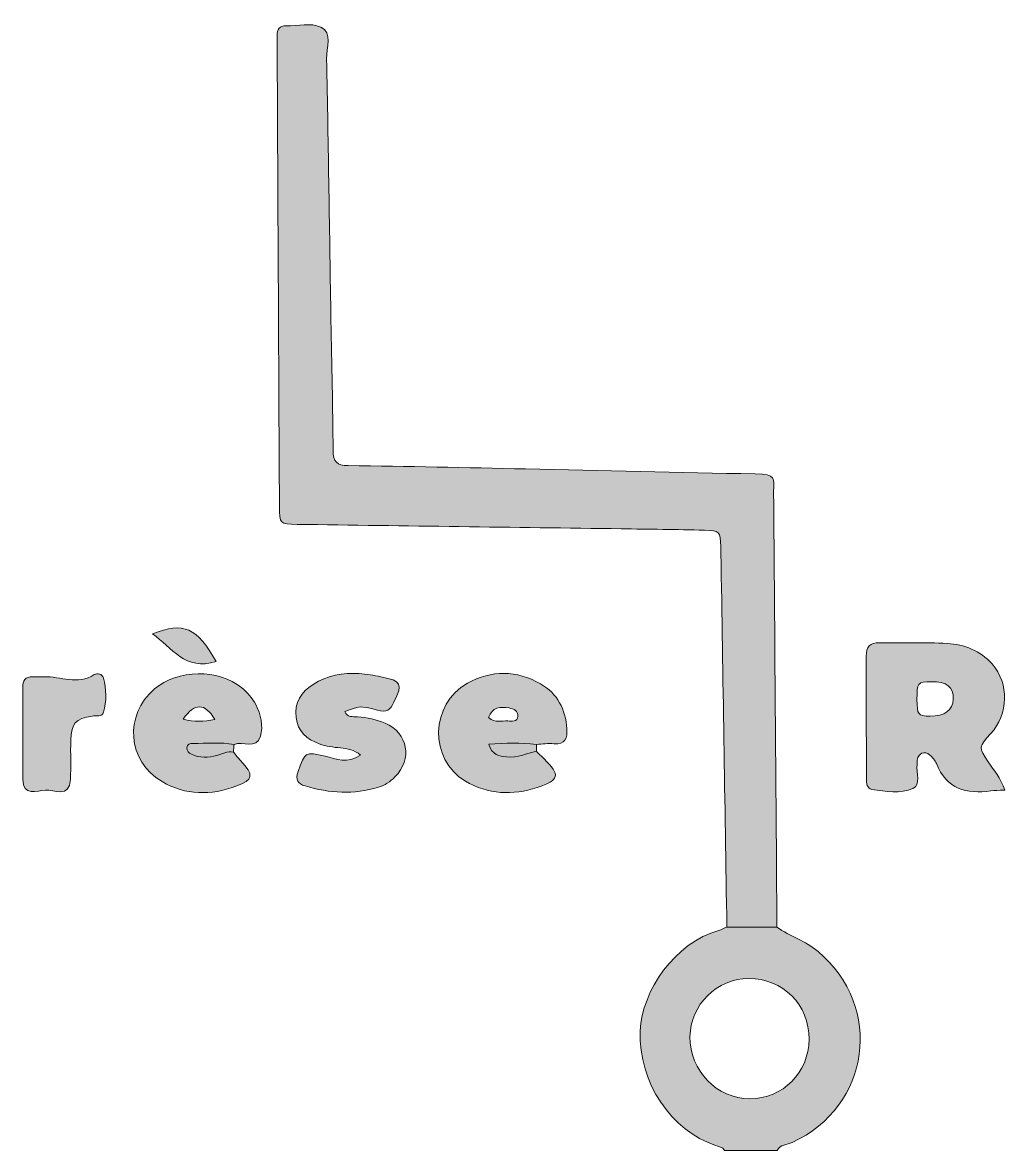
# Model space of a CAD drawing. Header units: millimetres. Extents: x -46 to 187, y -44 to 92.
# Drawn here: x 66.66 to 104.77, y -43.82 to -0.25 of the extents above; entities that cross this region are included whole.
import ezdxf

# ---------------------------------------------------------------- set-up
doc = ezdxf.new("R2010")
doc.units = ezdxf.units.MM
doc.header["$MEASUREMENT"] = 0
doc.layers.add('Calque 1', color=7, linetype='Continuous')

# ---------------------------------------------------------------- blocks, each defined once
blk = doc.blocks.new('block 2')
at = {"layer": 'Calque 1', "true_color": 0xffffff}
h = blk.add_hatch(color=7, dxfattribs=at)
h.dxf.hatch_style = 2
edge = h.paths.add_edge_path()
edge.add_spline(control_points=[(95.794, -35.192), (95.149, -35.19), (94.504, -35.187), (93.859, -35.185), (93.783, -30.368), (93.706, -25.551), (93.63, -20.734), (93.629, -20.649), (93.632, -20.564), (93.629, -20.48), (93.606, -19.91), (93.59, -19.874), (92.992, -19.856), (91.922, -19.824), (90.851, -19.817), (89.78, -19.802), (85.609, -19.745), (81.439, -19.689), (77.269, -19.631), (76.593, -19.622), (76.586, -19.619), (76.582, -18.92), (76.55, -13.003), (76.522, -7.085), (76.493, -1.168), (76.492, -1.027), (76.497, -0.886), (76.495, -0.745), (76.491, -0.509), (76.588, -0.37), (76.84, -0.372), (77.291, -0.376), (77.804, -0.246), (78.176, -0.42), (78.651, -0.64), (78.39, -1.228), (78.399, -1.644), (78.475, -5.024), (78.515, -8.404), (78.57, -11.784), (78.596, -13.446), (78.645, -15.108), (78.655, -16.77), (78.657, -17.206), (78.792, -17.356), (79.236, -17.362), (81.518, -17.388), (83.8, -17.44), (86.082, -17.489), (89.04, -17.552), (91.998, -17.634), (94.957, -17.681), (95.789, -17.695), (95.662, -17.828), (95.666, -18.371), (95.707, -23.978), (95.751, -29.585), (95.794, -35.192)], knot_values=[0, 0, 0, 0, 1, 1, 1, 2, 2, 2, 3, 3, 3, 4, 4, 4, 5, 5, 5, 6, 6, 6, 7, 7, 7, 8, 8, 8, 9, 9, 9, 10, 10, 10, 11, 11, 11, 12, 12, 12, 13, 13, 13, 14, 14, 14, 15, 15, 15, 16, 16, 16, 17, 17, 17, 18, 18, 18, 19, 19, 19, 19], degree=3, periodic=1)
h = blk.add_hatch(color=7, dxfattribs=at)
h.dxf.hatch_style = 2
edge = h.paths.add_edge_path()
edge.add_spline(control_points=[(74.133, -24.928), (72.943, -25.305), (72.421, -24.393), (71.686, -23.856), (72.887, -23.392), (73.389, -23.608), (74.133, -24.928)], knot_values=[0, 0, 0, 0, 1, 1, 1, 2, 2, 2, 2], degree=3, periodic=1)
h = blk.add_hatch(color=7, dxfattribs=at)
h.dxf.hatch_style = 2
edge = h.paths.add_edge_path()
edge.add_spline(control_points=[(104.589, -29.895), (104.336, -29.907), (104.195, -29.902), (104.057, -29.922), (103.111, -30.057), (102.34, -29.857), (101.95, -28.872), (101.9, -28.746), (101.796, -28.631), (101.692, -28.541), (101.484, -28.362), (101.264, -28.456), (101.213, -28.733), (101.202, -28.788), (101.211, -28.846), (101.203, -28.901), (101.155, -29.224), (101.372, -29.705), (101.044, -29.839), (100.56, -30.038), (99.99, -29.957), (99.462, -29.869), (99.268, -29.836), (99.249, -29.622), (99.248, -29.454), (99.243, -27.875), (99.245, -26.296), (99.243, -24.717), (99.242, -24.375), (99.38, -24.196), (99.746, -24.202), (100.62, -24.216), (101.497, -24.175), (102.368, -24.232), (103.022, -24.275), (103.645, -24.499), (104.098, -25.018), (104.771, -25.789), (104.74, -26.954), (104.042, -27.724), (103.579, -28.236), (103.583, -28.233), (103.955, -28.809), (104.164, -29.132), (104.437, -29.42), (104.589, -29.895)], knot_values=[0, 0, 0, 0, 1, 1, 1, 2, 2, 2, 3, 3, 3, 4, 4, 4, 5, 5, 5, 6, 6, 6, 7, 7, 7, 8, 8, 8, 9, 9, 9, 10, 10, 10, 11, 11, 11, 12, 12, 12, 13, 13, 13, 14, 14, 14, 15, 15, 15, 15], degree=3, periodic=1)
edge = h.paths.add_edge_path()
edge.add_spline(control_points=[(101.201, -26.393), (101.204, -26.988), (101.238, -27.032), (101.705, -27.039), (102.272, -27.047), (102.582, -26.819), (102.601, -26.378), (102.621, -25.914), (102.353, -25.703), (101.75, -25.708), (101.228, -25.712), (101.197, -25.75), (101.201, -26.393)], knot_values=[0, 0, 0, 0, 1, 1, 1, 2, 2, 2, 3, 3, 3, 4, 4, 4, 4], degree=3, periodic=1)
h = blk.add_hatch(color=7, dxfattribs=at)
h.dxf.hatch_style = 2
edge = h.paths.add_edge_path()
edge.add_spline(control_points=[(74.806, -28.432), (74.897, -28.539), (74.983, -28.649), (75.079, -28.752), (75.601, -29.312), (75.588, -29.493), (74.9, -29.746), (73.935, -30.101), (72.958, -30.103), (72.048, -29.568), (70.708, -28.781), (70.573, -27), (71.756, -25.987), (72.65, -25.223), (74.222, -25.202), (75.128, -25.946), (75.347, -26.126), (75.531, -26.337), (75.665, -26.591), (75.871, -26.981), (75.962, -27.417), (75.846, -27.818), (75.691, -28.35), (75.159, -27.982), (74.828, -28.128), (74.301, -28.043), (73.772, -28.091), (73.243, -28.094), (73.134, -28.095), (73.013, -28.113), (73.003, -28.259), (72.994, -28.385), (73.083, -28.467), (73.181, -28.513), (73.499, -28.661), (73.836, -28.642), (74.163, -28.56), (74.376, -28.506), (74.572, -28.38), (74.806, -28.432)], knot_values=[0, 0, 0, 0, 1, 1, 1, 2, 2, 2, 3, 3, 3, 4, 4, 4, 5, 5, 5, 6, 6, 6, 7, 7, 7, 8, 8, 8, 9, 9, 9, 10, 10, 10, 11, 11, 11, 12, 12, 12, 13, 13, 13, 13], degree=3, periodic=1)
edge = h.paths.add_edge_path()
edge.add_spline(control_points=[(74.088, -27.165), (73.687, -26.521), (73.318, -26.517), (72.861, -27.158), (73.279, -27.269), (73.673, -27.26), (74.088, -27.165)], knot_values=[0, 0, 0, 0, 1, 1, 1, 2, 2, 2, 2], degree=3, periodic=1)
h = blk.add_hatch(color=7, dxfattribs=at)
h.dxf.hatch_style = 2
edge = h.paths.add_edge_path()
edge.add_spline(control_points=[(86.502, -28.392), (86.602, -28.491), (86.703, -28.589), (86.802, -28.689), (87.43, -29.325), (87.406, -29.508), (86.534, -29.795), (85.59, -30.105), (84.633, -30.069), (83.762, -29.551), (82.345, -28.708), (82.397, -26.564), (83.842, -25.769), (84.779, -25.255), (85.727, -25.261), (86.659, -25.79), (87.331, -26.17), (87.628, -26.778), (87.679, -27.529), (87.703, -27.892), (87.624, -28.137), (87.181, -28.104), (86.959, -28.087), (86.732, -28.119), (86.508, -28.128), (85.907, -28.059), (85.309, -28.065), (84.666, -28.122), (84.798, -28.56), (85.072, -28.577), (85.354, -28.613), (85.765, -28.667), (86.121, -28.474), (86.502, -28.392)], knot_values=[0, 0, 0, 0, 1, 1, 1, 2, 2, 2, 3, 3, 3, 4, 4, 4, 5, 5, 5, 6, 6, 6, 7, 7, 7, 8, 8, 8, 9, 9, 9, 10, 10, 10, 11, 11, 11, 11], degree=3, periodic=1)
edge = h.paths.add_edge_path()
edge.add_spline(control_points=[(84.66, -27.096), (84.903, -27.313), (85.164, -27.215), (85.402, -27.225), (85.551, -27.23), (85.778, -27.281), (85.79, -27.039), (85.801, -26.845), (85.628, -26.753), (85.456, -26.724), (85.112, -26.667), (84.791, -26.68), (84.66, -27.096)], knot_values=[0, 0, 0, 0, 1, 1, 1, 2, 2, 2, 3, 3, 3, 4, 4, 4, 4], degree=3, periodic=1)
h = blk.add_hatch(color=7, dxfattribs=at)
h.dxf.hatch_style = 2
edge = h.paths.add_edge_path()
edge.add_spline(control_points=[(66.671, -27.704), (66.671, -27.115), (66.675, -26.526), (66.67, -25.937), (66.667, -25.666), (66.767, -25.509), (67.06, -25.519), (67.2, -25.524), (67.341, -25.518), (67.481, -25.515), (68.131, -25.497), (68.793, -25.857), (69.433, -25.433), (69.544, -25.36), (69.737, -25.407), (69.783, -25.566), (69.907, -26.003), (69.905, -26.454), (69.792, -26.889), (69.742, -27.079), (69.508, -27.008), (69.348, -27.036), (68.692, -27.148), (68.549, -27.303), (68.525, -27.973), (68.506, -28.477), (68.541, -28.984), (68.511, -29.487), (68.469, -30.22), (67.884, -29.875), (67.542, -29.899), (67.219, -29.922), (66.682, -30.151), (66.671, -29.472), (66.662, -28.883), (66.67, -28.294), (66.67, -27.704), (66.67, -27.704), (66.671, -27.704), (66.671, -27.704)], knot_values=[0, 0, 0, 0, 1, 1, 1, 2, 2, 2, 3, 3, 3, 4, 4, 4, 5, 5, 5, 6, 6, 6, 7, 7, 7, 8, 8, 8, 9, 9, 9, 10, 10, 10, 11, 11, 11, 12, 12, 12, 13, 13, 13, 13], degree=3, periodic=1)
h = blk.add_hatch(color=7, dxfattribs=at)
h.dxf.hatch_style = 2
edge = h.paths.add_edge_path()
edge.add_spline(control_points=[(79.102, -26.859), (79.196, -27.101), (79.418, -27.054), (79.597, -27.065), (79.968, -27.09), (80.325, -27.17), (80.663, -27.312), (81.546, -27.683), (81.728, -28.709), (81.042, -29.388), (80.859, -29.569), (80.653, -29.71), (80.403, -29.785), (79.456, -30.071), (78.514, -30.02), (77.577, -29.737), (77.288, -29.65), (77.188, -29.503), (77.303, -29.173), (77.563, -28.422), (77.573, -28.407), (78.349, -28.588), (78.77, -28.686), (79.204, -28.898), (79.708, -28.546), (79.465, -28.33), (79.203, -28.295), (78.945, -28.267), (78.665, -28.237), (78.389, -28.208), (78.119, -28.109), (77.631, -27.929), (77.287, -27.623), (77.223, -27.091), (77.155, -26.527), (77.426, -26.103), (77.88, -25.81), (78.418, -25.463), (79.029, -25.356), (79.661, -25.395), (79.94, -25.412), (80.218, -25.466), (80.494, -25.52), (81.311, -25.68), (81.35, -25.778), (81.005, -26.5), (80.862, -26.799), (80.729, -26.91), (80.363, -26.807), (79.685, -26.617), (79.675, -26.654), (79.102, -26.859)], knot_values=[0, 0, 0, 0, 1, 1, 1, 2, 2, 2, 3, 3, 3, 4, 4, 4, 5, 5, 5, 6, 6, 6, 7, 7, 7, 8, 8, 8, 9, 9, 9, 10, 10, 10, 11, 11, 11, 12, 12, 12, 13, 13, 13, 14, 14, 14, 15, 15, 15, 16, 16, 16, 17, 17, 17, 17], degree=3, periodic=1)
at = {"layer": 'Calque 1', "true_color": 0xe0edf7}
h = blk.add_hatch(color=254, dxfattribs=at)
h.dxf.hatch_style = 2
edge = h.paths.add_edge_path()
edge.add_spline(control_points=[(74.806, -28.432), (74.572, -28.38), (74.376, -28.506), (74.163, -28.56), (73.836, -28.642), (73.499, -28.661), (73.181, -28.513), (73.083, -28.467), (72.994, -28.385), (73.003, -28.259), (73.013, -28.113), (73.134, -28.095), (73.243, -28.094), (73.772, -28.091), (74.301, -28.043), (74.828, -28.128), (74.82, -28.229), (74.813, -28.331), (74.806, -28.432)], knot_values=[0, 0, 0, 0, 1, 1, 1, 2, 2, 2, 3, 3, 3, 4, 4, 4, 5, 5, 5, 6, 6, 6, 6], degree=3, periodic=1)
h = blk.add_hatch(color=254, dxfattribs=at)
h.dxf.hatch_style = 2
edge = h.paths.add_edge_path()
edge.add_spline(control_points=[(86.502, -28.392), (86.121, -28.474), (85.765, -28.667), (85.354, -28.613), (85.072, -28.577), (84.798, -28.56), (84.666, -28.122), (85.309, -28.065), (85.907, -28.059), (86.508, -28.128), (86.506, -28.216), (86.504, -28.304), (86.502, -28.392)], knot_values=[0, 0, 0, 0, 1, 1, 1, 2, 2, 2, 3, 3, 3, 4, 4, 4, 4], degree=3, periodic=1)
at = {"layer": 'Calque 1', "true_color": 0xffffff}
h = blk.add_hatch(color=7, dxfattribs=at)
h.dxf.hatch_style = 2
edge = h.paths.add_edge_path()
edge.add_spline(control_points=[(95.794, -35.192), (96.299, -35.542), (96.897, -35.72), (97.38, -36.128), (99.929, -38.276), (99.412, -42.116), (96.377, -43.507), (96.182, -43.596), (95.922, -43.577), (95.805, -43.815), (95.128, -43.815), (94.451, -43.815), (93.774, -43.815), (93.694, -43.677), (93.548, -43.664), (93.416, -43.619), (91.736, -43.054), (90.436, -41.22), (90.515, -39.198), (90.575, -37.65), (91.849, -35.791), (93.547, -35.314), (93.655, -35.284), (93.755, -35.228), (93.859, -35.185), (94.504, -35.187), (95.149, -35.19), (95.794, -35.192)], knot_values=[0, 0, 0, 0, 1, 1, 1, 2, 2, 2, 3, 3, 3, 4, 4, 4, 5, 5, 5, 6, 6, 6, 7, 7, 7, 8, 8, 8, 9, 9, 9, 9], degree=3, periodic=1)
edge = h.paths.add_edge_path()
edge.add_spline(control_points=[(94.744, -41.817), (96.027, -41.812), (97.021, -40.816), (97.034, -39.52), (97.048, -38.201), (96.017, -37.161), (94.704, -37.169), (93.47, -37.177), (92.45, -38.19), (92.435, -39.422), (92.419, -40.727), (93.474, -41.821), (94.744, -41.817)], knot_values=[0, 0, 0, 0, 1, 1, 1, 2, 2, 2, 3, 3, 3, 4, 4, 4, 4], degree=3, periodic=1)
at = {"layer": 'Calque 1', "lineweight": 0}
for points, knots in [([(95.794, -35.192), (95.149, -35.19), (94.504, -35.187), (93.859, -35.185), (93.783, -30.368), (93.706, -25.551), (93.63, -20.734), (93.629, -20.649), (93.632, -20.564), (93.629, -20.48), (93.606, -19.91), (93.59, -19.874), (92.992, -19.856), (91.922, -19.824), (90.851, -19.817), (89.78, -19.802), (85.609, -19.745), (81.439, -19.689), (77.269, -19.631), (76.593, -19.622), (76.586, -19.619), (76.582, -18.92), (76.55, -13.003), (76.522, -7.085), (76.493, -1.168), (76.492, -1.027), (76.497, -0.886), (76.495, -0.745), (76.491, -0.509), (76.588, -0.37), (76.84, -0.372), (77.291, -0.376), (77.804, -0.246), (78.176, -0.42), (78.651, -0.64), (78.39, -1.228), (78.399, -1.644), (78.475, -5.024), (78.515, -8.404), (78.57, -11.784), (78.596, -13.446), (78.645, -15.108), (78.655, -16.77), (78.657, -17.206), (78.792, -17.356), (79.236, -17.362), (81.518, -17.388), (83.8, -17.44), (86.082, -17.489), (89.04, -17.552), (91.998, -17.634), (94.957, -17.681), (95.789, -17.695), (95.662, -17.828), (95.666, -18.371), (95.707, -23.978), (95.751, -29.585), (95.794, -35.192)], [0, 0, 0, 0, 1, 1, 1, 2, 2, 2, 3, 3, 3, 4, 4, 4, 5, 5, 5, 6, 6, 6, 7, 7, 7, 8, 8, 8, 9, 9, 9, 10, 10, 10, 11, 11, 11, 12, 12, 12, 13, 13, 13, 14, 14, 14, 15, 15, 15, 16, 16, 16, 17, 17, 17, 18, 18, 18, 19, 19, 19, 19]), ([(74.133, -24.928), (73.389, -23.608), (72.887, -23.392), (71.686, -23.856), (72.421, -24.393), (72.943, -25.305), (74.133, -24.928)], [0, 0, 0, 0, 1, 1, 1, 2, 2, 2, 2]), ([(74.133, -24.928), (72.943, -25.305), (72.421, -24.393), (71.686, -23.856), (72.887, -23.392), (73.389, -23.608), (74.133, -24.928)], [0, 0, 0, 0, 1, 1, 1, 2, 2, 2, 2]), ([(104.589, -29.895), (104.437, -29.42), (104.164, -29.132), (103.955, -28.809), (103.583, -28.233), (103.579, -28.236), (104.042, -27.724), (104.74, -26.954), (104.771, -25.789), (104.098, -25.018), (103.645, -24.499), (103.022, -24.275), (102.368, -24.232), (101.497, -24.175), (100.62, -24.216), (99.746, -24.202), (99.38, -24.196), (99.242, -24.375), (99.243, -24.717), (99.245, -26.296), (99.243, -27.875), (99.248, -29.454), (99.249, -29.622), (99.268, -29.836), (99.462, -29.869), (99.99, -29.957), (100.56, -30.038), (101.044, -29.839), (101.372, -29.705), (101.155, -29.224), (101.203, -28.901), (101.211, -28.846), (101.202, -28.788), (101.213, -28.733), (101.264, -28.456), (101.484, -28.362), (101.692, -28.541), (101.796, -28.631), (101.9, -28.746), (101.95, -28.872), (102.34, -29.857), (103.111, -30.057), (104.057, -29.922), (104.195, -29.902), (104.336, -29.907), (104.589, -29.895)], [0, 0, 0, 0, 1, 1, 1, 2, 2, 2, 3, 3, 3, 4, 4, 4, 5, 5, 5, 6, 6, 6, 7, 7, 7, 8, 8, 8, 9, 9, 9, 10, 10, 10, 11, 11, 11, 12, 12, 12, 13, 13, 13, 14, 14, 14, 15, 15, 15, 15]), ([(104.589, -29.895), (104.336, -29.907), (104.195, -29.902), (104.057, -29.922), (103.111, -30.057), (102.34, -29.857), (101.95, -28.872), (101.9, -28.746), (101.796, -28.631), (101.692, -28.541), (101.484, -28.362), (101.264, -28.456), (101.213, -28.733), (101.202, -28.788), (101.211, -28.846), (101.203, -28.901), (101.155, -29.224), (101.372, -29.705), (101.044, -29.839), (100.56, -30.038), (99.99, -29.957), (99.462, -29.869), (99.268, -29.836), (99.249, -29.622), (99.248, -29.454), (99.243, -27.875), (99.245, -26.296), (99.243, -24.717), (99.242, -24.375), (99.38, -24.196), (99.746, -24.202), (100.62, -24.216), (101.497, -24.175), (102.368, -24.232), (103.022, -24.275), (103.645, -24.499), (104.098, -25.018), (104.771, -25.789), (104.74, -26.954), (104.042, -27.724), (103.579, -28.236), (103.583, -28.233), (103.955, -28.809), (104.164, -29.132), (104.437, -29.42), (104.589, -29.895)], [0, 0, 0, 0, 1, 1, 1, 2, 2, 2, 3, 3, 3, 4, 4, 4, 5, 5, 5, 6, 6, 6, 7, 7, 7, 8, 8, 8, 9, 9, 9, 10, 10, 10, 11, 11, 11, 12, 12, 12, 13, 13, 13, 14, 14, 14, 15, 15, 15, 15]), ([(74.828, -28.128), (75.159, -27.982), (75.691, -28.35), (75.846, -27.818), (75.962, -27.417), (75.871, -26.981), (75.665, -26.591), (75.531, -26.337), (75.347, -26.126), (75.128, -25.946), (74.222, -25.202), (72.65, -25.223), (71.756, -25.987), (70.573, -27), (70.708, -28.781), (72.048, -29.568), (72.958, -30.103), (73.935, -30.101), (74.9, -29.746), (75.588, -29.493), (75.601, -29.312), (75.079, -28.752), (74.983, -28.649), (74.897, -28.539), (74.806, -28.432), (74.813, -28.331), (74.82, -28.229), (74.828, -28.128)], [0, 0, 0, 0, 1, 1, 1, 2, 2, 2, 3, 3, 3, 4, 4, 4, 5, 5, 5, 6, 6, 6, 7, 7, 7, 8, 8, 8, 9, 9, 9, 9]), ([(74.806, -28.432), (74.897, -28.539), (74.983, -28.649), (75.079, -28.752), (75.601, -29.312), (75.588, -29.493), (74.9, -29.746), (73.935, -30.101), (72.958, -30.103), (72.048, -29.568), (70.708, -28.781), (70.573, -27), (71.756, -25.987), (72.65, -25.223), (74.222, -25.202), (75.128, -25.946), (75.347, -26.126), (75.531, -26.337), (75.665, -26.591), (75.871, -26.981), (75.962, -27.417), (75.846, -27.818), (75.691, -28.35), (75.159, -27.982), (74.828, -28.128), (74.301, -28.043), (73.772, -28.091), (73.243, -28.094), (73.134, -28.095), (73.013, -28.113), (73.003, -28.259), (72.994, -28.385), (73.083, -28.467), (73.181, -28.513), (73.499, -28.661), (73.836, -28.642), (74.163, -28.56), (74.376, -28.506), (74.572, -28.38), (74.806, -28.432)], [0, 0, 0, 0, 1, 1, 1, 2, 2, 2, 3, 3, 3, 4, 4, 4, 5, 5, 5, 6, 6, 6, 7, 7, 7, 8, 8, 8, 9, 9, 9, 10, 10, 10, 11, 11, 11, 12, 12, 12, 13, 13, 13, 13]), ([(86.508, -28.129), (86.732, -28.119), (86.959, -28.087), (87.181, -28.104), (87.624, -28.137), (87.703, -27.892), (87.679, -27.529), (87.628, -26.778), (87.331, -26.17), (86.659, -25.79), (85.727, -25.261), (84.779, -25.255), (83.842, -25.769), (82.397, -26.564), (82.345, -28.708), (83.762, -29.551), (84.633, -30.069), (85.59, -30.105), (86.534, -29.795), (87.406, -29.508), (87.43, -29.325), (86.802, -28.689), (86.703, -28.589), (86.602, -28.491), (86.502, -28.392), (86.504, -28.304), (86.506, -28.216), (86.508, -28.129)], [0, 0, 0, 0, 1, 1, 1, 2, 2, 2, 3, 3, 3, 4, 4, 4, 5, 5, 5, 6, 6, 6, 7, 7, 7, 8, 8, 8, 9, 9, 9, 9]), ([(86.502, -28.392), (86.602, -28.491), (86.703, -28.589), (86.802, -28.689), (87.43, -29.325), (87.406, -29.508), (86.534, -29.795), (85.59, -30.105), (84.633, -30.069), (83.762, -29.551), (82.345, -28.708), (82.397, -26.564), (83.842, -25.769), (84.779, -25.255), (85.727, -25.261), (86.659, -25.79), (87.331, -26.17), (87.628, -26.778), (87.679, -27.529), (87.703, -27.892), (87.624, -28.137), (87.181, -28.104), (86.959, -28.087), (86.732, -28.119), (86.508, -28.128), (85.907, -28.059), (85.309, -28.065), (84.666, -28.122), (84.798, -28.56), (85.072, -28.577), (85.354, -28.613), (85.765, -28.667), (86.121, -28.474), (86.502, -28.392)], [0, 0, 0, 0, 1, 1, 1, 2, 2, 2, 3, 3, 3, 4, 4, 4, 5, 5, 5, 6, 6, 6, 7, 7, 7, 8, 8, 8, 9, 9, 9, 10, 10, 10, 11, 11, 11, 11]), ([(66.671, -27.704), (66.671, -27.704), (66.67, -27.704), (66.67, -27.704), (66.67, -28.294), (66.662, -28.883), (66.671, -29.472), (66.682, -30.151), (67.219, -29.922), (67.542, -29.899), (67.884, -29.875), (68.469, -30.22), (68.511, -29.487), (68.541, -28.984), (68.506, -28.477), (68.525, -27.973), (68.549, -27.303), (68.692, -27.148), (69.348, -27.036), (69.508, -27.008), (69.742, -27.079), (69.792, -26.889), (69.905, -26.454), (69.907, -26.003), (69.783, -25.566), (69.737, -25.407), (69.544, -25.36), (69.433, -25.433), (68.793, -25.857), (68.131, -25.497), (67.481, -25.515), (67.341, -25.518), (67.2, -25.524), (67.06, -25.519), (66.767, -25.509), (66.667, -25.666), (66.67, -25.937), (66.675, -26.526), (66.671, -27.115), (66.671, -27.704)], [0, 0, 0, 0, 1, 1, 1, 2, 2, 2, 3, 3, 3, 4, 4, 4, 5, 5, 5, 6, 6, 6, 7, 7, 7, 8, 8, 8, 9, 9, 9, 10, 10, 10, 11, 11, 11, 12, 12, 12, 13, 13, 13, 13]), ([(66.671, -27.704), (66.671, -27.115), (66.675, -26.526), (66.67, -25.937), (66.667, -25.666), (66.767, -25.509), (67.06, -25.519), (67.2, -25.524), (67.341, -25.518), (67.481, -25.515), (68.131, -25.497), (68.793, -25.857), (69.433, -25.433), (69.544, -25.36), (69.737, -25.407), (69.783, -25.566), (69.907, -26.003), (69.905, -26.454), (69.792, -26.889), (69.742, -27.079), (69.508, -27.008), (69.348, -27.036), (68.692, -27.148), (68.549, -27.303), (68.525, -27.973), (68.506, -28.477), (68.541, -28.984), (68.511, -29.487), (68.469, -30.22), (67.884, -29.875), (67.542, -29.899), (67.219, -29.922), (66.682, -30.151), (66.671, -29.472), (66.662, -28.883), (66.67, -28.294), (66.67, -27.704), (66.67, -27.704), (66.671, -27.704), (66.671, -27.704)], [0, 0, 0, 0, 1, 1, 1, 2, 2, 2, 3, 3, 3, 4, 4, 4, 5, 5, 5, 6, 6, 6, 7, 7, 7, 8, 8, 8, 9, 9, 9, 10, 10, 10, 11, 11, 11, 12, 12, 12, 13, 13, 13, 13]), ([(79.102, -26.859), (79.675, -26.654), (79.685, -26.617), (80.363, -26.807), (80.729, -26.91), (80.862, -26.799), (81.005, -26.5), (81.35, -25.778), (81.311, -25.68), (80.494, -25.52), (80.218, -25.466), (79.94, -25.412), (79.661, -25.395), (79.029, -25.356), (78.418, -25.463), (77.88, -25.81), (77.426, -26.103), (77.155, -26.527), (77.223, -27.091), (77.287, -27.623), (77.631, -27.929), (78.119, -28.109), (78.389, -28.208), (78.665, -28.237), (78.945, -28.267), (79.203, -28.295), (79.465, -28.33), (79.708, -28.546), (79.204, -28.898), (78.77, -28.686), (78.349, -28.588), (77.573, -28.407), (77.563, -28.422), (77.303, -29.173), (77.188, -29.503), (77.288, -29.65), (77.577, -29.737), (78.514, -30.02), (79.456, -30.071), (80.403, -29.785), (80.653, -29.71), (80.859, -29.569), (81.042, -29.388), (81.728, -28.709), (81.546, -27.683), (80.663, -27.312), (80.325, -27.17), (79.968, -27.09), (79.597, -27.065), (79.418, -27.054), (79.196, -27.101), (79.102, -26.859)], [0, 0, 0, 0, 1, 1, 1, 2, 2, 2, 3, 3, 3, 4, 4, 4, 5, 5, 5, 6, 6, 6, 7, 7, 7, 8, 8, 8, 9, 9, 9, 10, 10, 10, 11, 11, 11, 12, 12, 12, 13, 13, 13, 14, 14, 14, 15, 15, 15, 16, 16, 16, 17, 17, 17, 17]), ([(79.102, -26.859), (79.196, -27.101), (79.418, -27.054), (79.597, -27.065), (79.968, -27.09), (80.325, -27.17), (80.663, -27.312), (81.546, -27.683), (81.728, -28.709), (81.042, -29.388), (80.859, -29.569), (80.653, -29.71), (80.403, -29.785), (79.456, -30.071), (78.514, -30.02), (77.577, -29.737), (77.288, -29.65), (77.188, -29.503), (77.303, -29.173), (77.563, -28.422), (77.573, -28.407), (78.349, -28.588), (78.77, -28.686), (79.204, -28.898), (79.708, -28.546), (79.465, -28.33), (79.203, -28.295), (78.945, -28.267), (78.665, -28.237), (78.389, -28.208), (78.119, -28.109), (77.631, -27.929), (77.287, -27.623), (77.223, -27.091), (77.155, -26.527), (77.426, -26.103), (77.88, -25.81), (78.418, -25.463), (79.029, -25.356), (79.661, -25.395), (79.94, -25.412), (80.218, -25.466), (80.494, -25.52), (81.311, -25.68), (81.35, -25.778), (81.005, -26.5), (80.862, -26.799), (80.729, -26.91), (80.363, -26.807), (79.685, -26.617), (79.675, -26.654), (79.102, -26.859)], [0, 0, 0, 0, 1, 1, 1, 2, 2, 2, 3, 3, 3, 4, 4, 4, 5, 5, 5, 6, 6, 6, 7, 7, 7, 8, 8, 8, 9, 9, 9, 10, 10, 10, 11, 11, 11, 12, 12, 12, 13, 13, 13, 14, 14, 14, 15, 15, 15, 16, 16, 16, 17, 17, 17, 17]), ([(101.201, -26.393), (101.204, -26.988), (101.238, -27.032), (101.705, -27.039), (102.272, -27.047), (102.582, -26.819), (102.601, -26.378), (102.621, -25.914), (102.353, -25.703), (101.75, -25.708), (101.228, -25.712), (101.197, -25.75), (101.201, -26.393)], [0, 0, 0, 0, 1, 1, 1, 2, 2, 2, 3, 3, 3, 4, 4, 4, 4]), ([(101.201, -26.393), (101.197, -25.75), (101.228, -25.712), (101.75, -25.708), (102.353, -25.703), (102.621, -25.914), (102.601, -26.378), (102.582, -26.819), (102.272, -27.047), (101.705, -27.039), (101.238, -27.032), (101.204, -26.988), (101.201, -26.393)], [0, 0, 0, 0, 1, 1, 1, 2, 2, 2, 3, 3, 3, 4, 4, 4, 4]), ([(74.088, -27.165), (73.687, -26.521), (73.318, -26.517), (72.861, -27.158), (73.279, -27.269), (73.673, -27.26), (74.088, -27.165)], [0, 0, 0, 0, 1, 1, 1, 2, 2, 2, 2]), ([(74.088, -27.165), (73.673, -27.26), (73.279, -27.269), (72.861, -27.158), (73.318, -26.517), (73.687, -26.521), (74.088, -27.165)], [0, 0, 0, 0, 1, 1, 1, 2, 2, 2, 2]), ([(84.66, -27.096), (84.903, -27.313), (85.164, -27.215), (85.402, -27.225), (85.551, -27.23), (85.778, -27.281), (85.79, -27.039), (85.801, -26.845), (85.628, -26.753), (85.456, -26.724), (85.112, -26.667), (84.791, -26.68), (84.66, -27.096)], [0, 0, 0, 0, 1, 1, 1, 2, 2, 2, 3, 3, 3, 4, 4, 4, 4]), ([(84.66, -27.096), (84.791, -26.68), (85.112, -26.667), (85.456, -26.724), (85.628, -26.753), (85.801, -26.845), (85.79, -27.039), (85.778, -27.281), (85.551, -27.23), (85.402, -27.225), (85.164, -27.215), (84.903, -27.313), (84.66, -27.096)], [0, 0, 0, 0, 1, 1, 1, 2, 2, 2, 3, 3, 3, 4, 4, 4, 4]), ([(74.806, -28.432), (74.572, -28.38), (74.376, -28.506), (74.163, -28.56), (73.836, -28.642), (73.499, -28.661), (73.181, -28.513), (73.083, -28.467), (72.994, -28.385), (73.003, -28.259), (73.013, -28.113), (73.134, -28.095), (73.243, -28.094), (73.772, -28.091), (74.301, -28.043), (74.828, -28.128), (74.82, -28.229), (74.813, -28.331), (74.806, -28.432)], [0, 0, 0, 0, 1, 1, 1, 2, 2, 2, 3, 3, 3, 4, 4, 4, 5, 5, 5, 6, 6, 6, 6]), ([(86.502, -28.392), (86.121, -28.474), (85.765, -28.667), (85.354, -28.613), (85.072, -28.577), (84.798, -28.56), (84.666, -28.122), (85.309, -28.065), (85.907, -28.059), (86.508, -28.128), (86.506, -28.216), (86.504, -28.304), (86.502, -28.392)], [0, 0, 0, 0, 1, 1, 1, 2, 2, 2, 3, 3, 3, 4, 4, 4, 4]), ([(95.794, -35.192), (96.299, -35.542), (96.897, -35.72), (97.38, -36.128), (99.929, -38.276), (99.412, -42.116), (96.377, -43.507), (96.182, -43.596), (95.922, -43.577), (95.805, -43.815), (95.128, -43.815), (94.451, -43.815), (93.774, -43.815), (93.694, -43.677), (93.548, -43.664), (93.416, -43.619), (91.736, -43.054), (90.436, -41.22), (90.515, -39.198), (90.575, -37.65), (91.849, -35.791), (93.547, -35.314), (93.655, -35.284), (93.755, -35.228), (93.859, -35.185), (94.504, -35.187), (95.149, -35.19), (95.794, -35.192)], [0, 0, 0, 0, 1, 1, 1, 2, 2, 2, 3, 3, 3, 4, 4, 4, 5, 5, 5, 6, 6, 6, 7, 7, 7, 8, 8, 8, 9, 9, 9, 9]), ([(94.744, -41.817), (96.027, -41.812), (97.021, -40.816), (97.034, -39.52), (97.048, -38.201), (96.017, -37.161), (94.704, -37.169), (93.47, -37.177), (92.45, -38.19), (92.435, -39.422), (92.419, -40.727), (93.474, -41.821), (94.744, -41.817)], [0, 0, 0, 0, 1, 1, 1, 2, 2, 2, 3, 3, 3, 4, 4, 4, 4]), ([(94.744, -41.817), (93.474, -41.821), (92.419, -40.727), (92.435, -39.422), (92.45, -38.19), (93.47, -37.177), (94.704, -37.169), (96.017, -37.161), (97.048, -38.201), (97.034, -39.52), (97.021, -40.816), (96.027, -41.812), (94.744, -41.817)], [0, 0, 0, 0, 1, 1, 1, 2, 2, 2, 3, 3, 3, 4, 4, 4, 4])]:
    blk.add_open_spline(points, degree=3, knots=knots, dxfattribs=at)

msp = doc.modelspace()

# ---------------------------------------------------------------- block references
at = {"layer": 'Calque 1'}
msp.add_blockref('block 2', (0, 0), dxfattribs=at)

doc.saveas('drawing.dxf')
